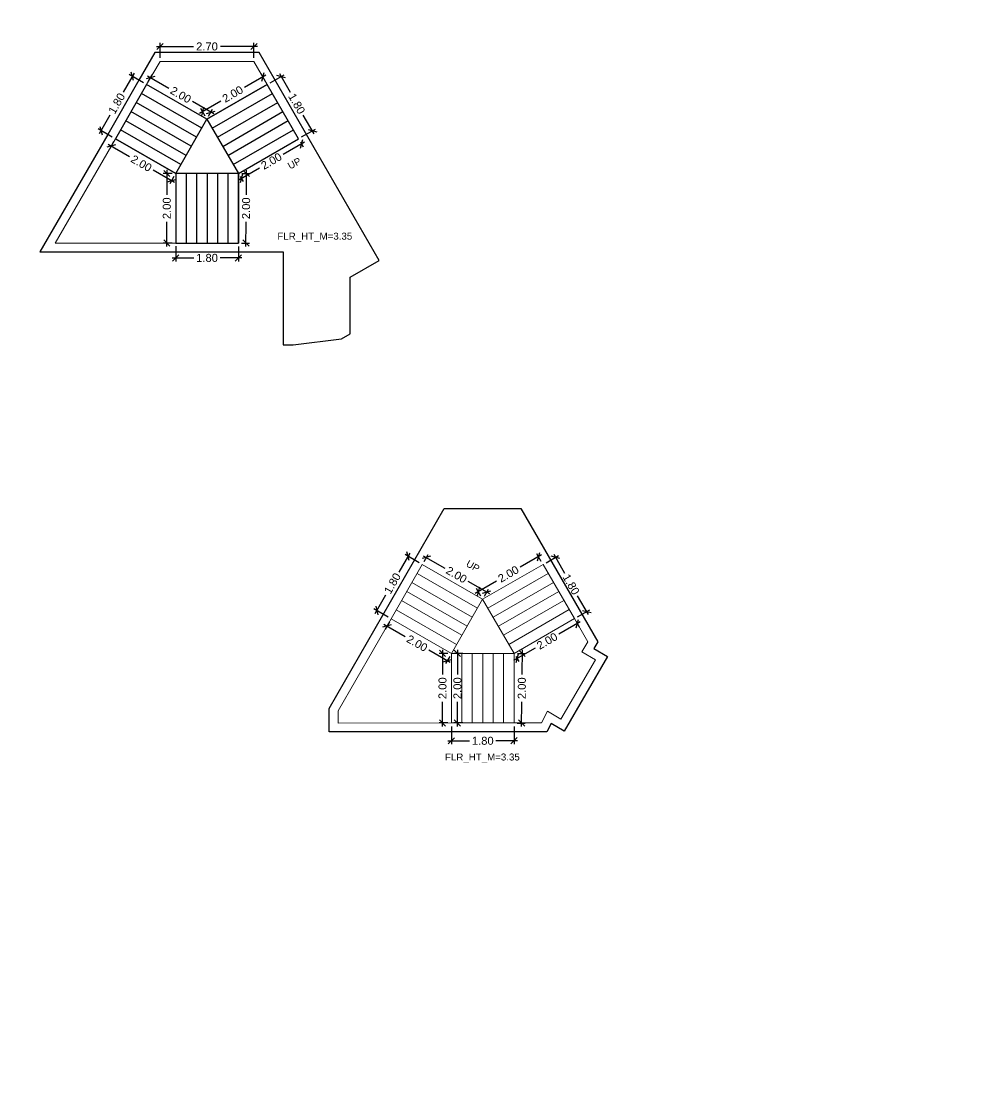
# Model space of a CAD drawing. Header units: metres. Extents: x 256329 to 886268, y -249371 to 355.
# Drawn here: x 287207.68 to 287235.38, y -936.44 to -905.62 of the extents above; entities that cross this region are included whole.
import ezdxf

# ---------------------------------------------------------------- set-up
doc = ezdxf.new("R2010")
doc.units = ezdxf.units.M
doc.header["$MEASUREMENT"] = 0
doc.header["$PDMODE"] = 35
doc.linetypes.add('CONTINOUS', pattern=[0])
doc.layers.get('0').update_dxf_attribs({"lineweight": 18})
doc.layers.get('Defpoints').update_dxf_attribs({"lineweight": 20})
doc.layers.add('A_TEXT', color=4, linetype='Continuous', lineweight=0, transparency=0.3)
for name, color, linetype, plot in [('BLK_2_FLR_19_STAIR_1', 7, 'Continuous', False), ('BLK_2_FLR_19_STAIR_2', 7, 'Continuous', False), ('BLK_2_FLR_19_STAIR_2_FLIGHT_1', 7, 'Continuous', False), ('BLK_2_FLR_19_STAIR_2_FLIGHT_2', 7, 'Continuous', False)]:
    doc.layers.add(name, color=color, linetype=linetype, plot=plot)
for name, color, linetype, lineweight in [('BLK_2_FLR_19_STAIR_1_FLIGHT_1', 7, 'Continuous', 0), ('BLK_2_FLR_19_STAIR_1_FLIGHT_2', 7, 'Continuous', 0), ('BLK_2_FLR_19_STAIR_1_FLIGHT_3', 7, 'Continuous', 0), ('BLK_2_FLR_19_STAIR_1_LANDING_1', 7, 'Continuous', 0), ('BLK_2_FLR_19_STAIR_1_LANDING_2', 7, 'Continuous', 0), ('BLK_2_FLR_19_STAIR_2_LANDING_1', 7, 'Continuous', 0), ('BLK_2_FLR_19_STAIR_2_LANDING_2', 7, 'Continuous', 0)]:
    doc.layers.add(name, color=color, linetype=linetype, lineweight=lineweight)
doc.layers.add('BLK_2_FLR_19_STAIR_2_FLIGHT_3', color=7, linetype='Continuous')
doc.styles.add('Arial', font='arial.ttf')
doc.styles.get("Standard").update_dxf_attribs({"font": 'arial.ttf'})
doc.dimstyles.new('METRIC DIM', dxfattribs={"dimtxt": 0.23, "dimasz": 0.18, "dimexe": 0.1, "dimexo": 0.1, "dimgap": 0.09, "dimtad": 0, "dimzin": 0, "dimdsep": 46, "dimtxsty": 'Standard', "dimblk": 'OBLIQUE', "dimcen": 0, "dimdle": 0.1, "dimclrd": 147, "dimclre": 147, "dimclrt": 7, "dimadec": 0, "dimazin": 0, "dimtfac": 1, "dimtofl": 0, "dimtmove": 0, "dimatfit": 2, "dimfxl": 0.125, "dimtolj": 1, "dimtzin": 0, "dimarcsym": 0})

# ---------------------------------------------------------------- blocks, each defined once
blk = doc.blocks.new('_Oblique')
at = {"color": 0, "linetype": 'ByBlock', "lineweight": -2}
blk.add_line((-0.5, -0.5), (0.5, 0.5), dxfattribs=at)
blk = doc.blocks.new('*D2048')
at = {"layer": 'BLK_2_FLR_19_STAIR_1_FLIGHT_2', "color": 147, "lineweight": -2, "transparency": 16777216}
for p, q in [((287220.031712, -925.884444), (287220.031897, -926.396415)), ((287221.831712, -925.883797), (287221.831897, -926.395768)), ((287219.931861, -926.296451), (287220.554361, -926.296227)), ((287221.931861, -926.295732), (287221.309361, -926.295956))]:
    blk.add_line(p, q, dxfattribs=at)
at = {"layer": 'Defpoints', "color": 0, "linetype": 'CONTINOUS', "transparency": 16777216}
for p in [(287220.031677, -925.784444, 0.042641), (287221.831677, -925.783797, 0.042641), (287220.031861, -926.296415)]:
    blk.add_point(p, dxfattribs=at)
at = {"layer": 'BLK_2_FLR_19_STAIR_1_FLIGHT_2', "color": 147, "linetype": 'CONTINOUS', "lineweight": -2, "transparency": 16777216, "xscale": 0.18, "yscale": 0.18, "zscale": 0.18}
for p, rotation in [((287220.031861, -926.296415), 180.020597), ((287221.831861, -926.295768), 0.020597)]:
    blk.add_blockref('_Oblique', p, dxfattribs=dict(at, rotation=rotation))
at = {"layer": 'BLK_2_FLR_19_STAIR_1_FLIGHT_2', "color": 7, "linetype": 'CONTINOUS', "transparency": 16777216, "insert": (287220.931861, -926.296091), "char_height": 0.23, "attachment_point": 5, "rotation": 0.0205967}
blk.add_mtext('\\A1;1.80', dxfattribs=at)
blk = doc.blocks.new('*D2049')
at = {"layer": 'BLK_2_FLR_19_STAIR_1_FLIGHT_3', "color": 147, "lineweight": -2, "transparency": 16777216}
for p, q in [((287222.623199, -920.954472), (287222.007273, -921.308615)), ((287222.6138, -921.138744), (287222.486662, -920.917626)), ((287220.714657, -922.051841), (287221.330583, -921.697697)), ((287220.878641, -922.136422), (287220.751503, -921.915304))]:
    blk.add_line(p, q, dxfattribs=at)
at = {"layer": 'Defpoints', "color": 0, "linetype": 'CONTINOUS', "transparency": 16777216}
for p in [(287222.663645, -921.225435, 0.042641), (287220.801349, -922.001996), (287220.928486, -922.223113, 0.042641)]:
    blk.add_point(p, dxfattribs=at)
at = {"layer": 'BLK_2_FLR_19_STAIR_1_FLIGHT_3', "color": 147, "linetype": 'CONTINOUS', "lineweight": -2, "transparency": 16777216, "xscale": 0.18, "yscale": 0.18, "zscale": 0.18}
for p, rotation in [((287222.536507, -921.004317), 29.897956), ((287220.801349, -922.001996), 209.897956)]:
    blk.add_blockref('_Oblique', p, dxfattribs=dict(at, rotation=rotation))
at = {"layer": 'BLK_2_FLR_19_STAIR_1_FLIGHT_3', "color": 7, "linetype": 'CONTINOUS', "transparency": 16777216, "insert": (287221.668928, -921.503156), "char_height": 0.23, "attachment_point": 5, "rotation": 29.8979558}
blk.add_mtext('\\A1;2.00', dxfattribs=at)
blk = doc.blocks.new('*D2050')
at = {"layer": 'BLK_2_FLR_19_STAIR_1_FLIGHT_1', "color": 147, "lineweight": -2, "transparency": 16777216}
for p, q in [((287219.223028, -920.976116), (287219.838382, -921.329715)), ((287219.244217, -921.139953), (287219.359555, -920.939234)), ((287221.130529, -922.072217), (287220.515175, -921.718618)), ((287220.978309, -922.136409), (287221.093647, -921.93569))]:
    blk.add_line(p, q, dxfattribs=at)
at = {"layer": 'Defpoints', "color": 0, "linetype": 'CONTINOUS', "transparency": 16777216}
for p in [(287219.309732, -921.025939), (287219.194394, -921.226658, 0.042641), (287220.928486, -922.223113, 0.042641)]:
    blk.add_point(p, dxfattribs=at)
at = {"layer": 'BLK_2_FLR_19_STAIR_1_FLIGHT_1', "color": 147, "linetype": 'CONTINOUS', "lineweight": -2, "transparency": 16777216, "xscale": 0.18, "yscale": 0.18, "zscale": 0.18}
for p, rotation in [((287219.309732, -921.025939), 150.117187), ((287221.043825, -922.022394), 330.117187)]:
    blk.add_blockref('_Oblique', p, dxfattribs=dict(at, rotation=rotation))
at = {"layer": 'BLK_2_FLR_19_STAIR_1_FLIGHT_1', "color": 7, "linetype": 'CONTINOUS', "transparency": 16777216, "insert": (287220.176778, -921.524167), "char_height": 0.23, "attachment_point": 5, "rotation": 330.1171874}
blk.add_mtext('\\A1;2.00', dxfattribs=at)
blk = doc.blocks.new('*D2051')
at = {"layer": 'BLK_2_FLR_19_STAIR_1_LANDING_2', "color": 147, "lineweight": -2, "transparency": 16777216}
for p, q in [((287221.931676, -923.784244), (287222.158955, -923.785262)), ((287222.059404, -923.684815), (287222.056226, -924.394631)), ((287222.049555, -925.885012), (287222.052732, -925.175196)), ((287221.922722, -925.784443), (287222.150001, -925.785461))]:
    blk.add_line(p, q, dxfattribs=at)
at = {"layer": 'Defpoints', "color": 0, "linetype": 'CONTINOUS', "transparency": 16777216}
for p in [(287221.831677, -923.783797, 0.042641), (287221.822723, -925.783996, 0.042641), (287222.050002, -925.785013)]:
    blk.add_point(p, dxfattribs=at)
at = {"layer": 'BLK_2_FLR_19_STAIR_1_LANDING_2', "color": 147, "linetype": 'CONTINOUS', "lineweight": -2, "transparency": 16777216, "xscale": 0.18, "yscale": 0.18, "zscale": 0.18}
for p, rotation in [((287222.058956, -923.784814), 89.743523), ((287222.050002, -925.785013), 269.743523)]:
    blk.add_blockref('_Oblique', p, dxfattribs=dict(at, rotation=rotation))
at = {"layer": 'BLK_2_FLR_19_STAIR_1_LANDING_2', "color": 7, "linetype": 'CONTINOUS', "transparency": 16777216, "insert": (287222.054479, -924.784913), "char_height": 0.23, "attachment_point": 5, "rotation": 89.7435229}
blk.add_mtext('\\A1;2.00', dxfattribs=at)
blk = doc.blocks.new('*D2052')
at = {"layer": 'BLK_2_FLR_19_STAIR_1_LANDING_2', "color": 147, "lineweight": -2, "transparency": 16777216}
for p, q in [((287223.733608, -922.879409), (287223.119194, -923.233986)), ((287223.613334, -922.871063), (287223.696979, -923.016005)), ((287221.82871, -923.978722), (287222.443124, -923.624145)), ((287221.88166, -923.870409), (287221.965306, -924.01535))]:
    blk.add_line(p, q, dxfattribs=at)
at = {"layer": 'Defpoints', "color": 0, "linetype": 'CONTINOUS', "transparency": 16777216}
for p in [(287223.56335, -922.784451, 0.042641), (287223.646996, -922.929393), (287221.831677, -923.783797, 0.042641)]:
    blk.add_point(p, dxfattribs=at)
at = {"layer": 'BLK_2_FLR_19_STAIR_1_LANDING_2', "color": 147, "linetype": 'CONTINOUS', "lineweight": -2, "transparency": 16777216, "xscale": 0.18, "yscale": 0.18, "zscale": 0.18}
for p, rotation in [((287223.646996, -922.929393), 29.98915999999999), ((287221.915322, -923.928738), 209.98916)]:
    blk.add_blockref('_Oblique', p, dxfattribs=dict(at, rotation=rotation))
at = {"layer": 'BLK_2_FLR_19_STAIR_1_LANDING_2', "color": 7, "linetype": 'CONTINOUS', "transparency": 16777216, "insert": (287222.781159, -923.429066), "char_height": 0.23, "attachment_point": 5, "rotation": 29.9891596}
blk.add_mtext('\\A1;2.00', dxfattribs=at)
blk = doc.blocks.new('*D2053')
at = {"layer": 'BLK_2_FLR_19_STAIR_1_LANDING_1', "color": 147, "lineweight": -2, "transparency": 16777216}
for p, q in [((287218.091285, -922.945644), (287218.706639, -923.299243)), ((287218.247761, -922.874046), (287218.128167, -923.082172)), ((287219.998787, -924.041745), (287219.383432, -923.688146)), ((287219.981854, -923.870501), (287219.862259, -924.078627))]:
    blk.add_line(p, q, dxfattribs=at)
at = {"layer": 'Defpoints', "color": 0, "linetype": 'CONTINOUS', "transparency": 16777216}
for p in [(287218.177989, -922.995467), (287218.297584, -922.787341, 0.042641), (287220.031677, -923.783797, 0.042641)]:
    blk.add_point(p, dxfattribs=at)
at = {"layer": 'BLK_2_FLR_19_STAIR_1_LANDING_1', "color": 147, "linetype": 'CONTINOUS', "lineweight": -2, "transparency": 16777216, "xscale": 0.18, "yscale": 0.18, "zscale": 0.18}
for p, rotation in [((287218.177989, -922.995467), 150.117187), ((287219.912082, -923.991922), 330.117187)]:
    blk.add_blockref('_Oblique', p, dxfattribs=dict(at, rotation=rotation))
at = {"layer": 'BLK_2_FLR_19_STAIR_1_LANDING_1', "color": 7, "linetype": 'CONTINOUS', "transparency": 16777216, "insert": (287219.045036, -923.493695), "char_height": 0.23, "attachment_point": 5, "rotation": 330.1171874}
blk.add_mtext('\\A1;2.00', dxfattribs=at)
blk = doc.blocks.new('*D2054')
at = {"layer": 'BLK_2_FLR_19_STAIR_1_LANDING_1', "color": 147, "lineweight": -2, "transparency": 16777216}
for p, q in [((287219.931677, -923.783797), (287219.676026, -923.783797)), ((287219.776026, -923.683797), (287219.776026, -924.39351)), ((287219.776026, -925.883797), (287219.776026, -925.174083)), ((287219.931677, -925.783797), (287219.676026, -925.783797))]:
    blk.add_line(p, q, dxfattribs=at)
at = {"layer": 'Defpoints', "color": 0, "linetype": 'CONTINOUS', "transparency": 16777216}
for p in [(287220.031677, -923.783797, 0.042641), (287219.776026, -925.783797), (287220.031677, -925.783797, 0.042641)]:
    blk.add_point(p, dxfattribs=at)
at = {"layer": 'BLK_2_FLR_19_STAIR_1_LANDING_1', "color": 147, "linetype": 'CONTINOUS', "lineweight": -2, "transparency": 16777216, "xscale": 0.18, "yscale": 0.18, "zscale": 0.18}
for p, rotation in [((287219.776026, -923.783797), 90), ((287219.776026, -925.783797), 270)]:
    blk.add_blockref('_Oblique', p, dxfattribs=dict(at, rotation=rotation))
at = {"layer": 'BLK_2_FLR_19_STAIR_1_LANDING_1', "color": 7, "linetype": 'CONTINOUS', "transparency": 16777216, "insert": (287219.776026, -924.783797), "char_height": 0.23, "attachment_point": 5, "rotation": 90}
blk.add_mtext('\\A1;2.00', dxfattribs=at)
blk = doc.blocks.new('*D2055')
at = {"layer": 'BLK_2_FLR_19_STAIR_1_FLIGHT_3', "color": 147, "lineweight": -2, "transparency": 16777216}
for p, q in [((287222.750257, -921.175451), (287223.106186, -920.970045)), ((287222.969591, -920.933417), (287223.280739, -921.472577)), ((287223.969263, -922.665657), (287223.658115, -922.126497)), ((287223.649962, -922.734467), (287224.005892, -922.529061))]:
    blk.add_line(p, q, dxfattribs=at)
at = {"layer": 'Defpoints', "color": 0, "linetype": 'CONTINOUS', "transparency": 16777216}
for p in [(287222.663645, -921.225435, 0.042641), (287223.91928, -922.579045), (287223.56335, -922.784451, 0.042641)]:
    blk.add_point(p, dxfattribs=at)
at = {"layer": 'BLK_2_FLR_19_STAIR_1_FLIGHT_3', "color": 147, "linetype": 'CONTINOUS', "lineweight": -2, "transparency": 16777216, "xscale": 0.18, "yscale": 0.18, "zscale": 0.18}
for p, rotation in [((287223.019574, -921.020029), 119.98916), ((287223.91928, -922.579045), 299.98916)]:
    blk.add_blockref('_Oblique', p, dxfattribs=dict(at, rotation=rotation))
at = {"layer": 'BLK_2_FLR_19_STAIR_1_FLIGHT_3', "color": 7, "linetype": 'CONTINOUS', "transparency": 16777216, "insert": (287223.469427, -921.799537), "char_height": 0.23, "attachment_point": 5, "rotation": 299.9891596}
blk.add_mtext('\\A1;1.80', dxfattribs=at)
blk = doc.blocks.new('*D2056')
at = {"layer": 'BLK_2_FLR_19_STAIR_1_FLIGHT_1', "color": 147, "lineweight": -2, "transparency": 16777216}
for p, q in [((287218.835093, -920.90486), (287218.524947, -921.444597)), ((287219.107689, -921.176835), (287218.698566, -920.941742)), ((287217.838638, -922.638953), (287218.148785, -922.099216)), ((287218.210879, -922.737518), (287217.801756, -922.502425))]:
    blk.add_line(p, q, dxfattribs=at)
at = {"layer": 'Defpoints', "color": 0, "linetype": 'CONTINOUS', "transparency": 16777216}
for p in [(287219.194394, -921.226658, 0.042641), (287217.888461, -922.552248), (287218.297584, -922.787341, 0.042641)]:
    blk.add_point(p, dxfattribs=at)
at = {"layer": 'BLK_2_FLR_19_STAIR_1_FLIGHT_1', "color": 147, "linetype": 'CONTINOUS', "lineweight": -2, "transparency": 16777216, "xscale": 0.18, "yscale": 0.18, "zscale": 0.18}
for p, rotation in [((287218.78527, -920.991565), 60.117187), ((287217.888461, -922.552248), 240.1171869999999)]:
    blk.add_blockref('_Oblique', p, dxfattribs=dict(at, rotation=rotation))
at = {"layer": 'BLK_2_FLR_19_STAIR_1_FLIGHT_1', "color": 7, "linetype": 'CONTINOUS', "transparency": 16777216, "insert": (287218.336866, -921.771906), "char_height": 0.23, "attachment_point": 5, "rotation": 60.1171874}
blk.add_mtext('\\A1;1.80', dxfattribs=at)
blk = doc.blocks.new('*D1888')
at = {"layer": 'BLK_2_FLR_19_STAIR_2_FLIGHT_2', "color": 147, "lineweight": -2, "transparency": 16777216}
for p, q in [((287210.913396, -907.109142), (287210.603249, -907.648879)), ((287211.185992, -907.381117), (287210.776869, -907.146024)), ((287209.916941, -908.843235), (287210.227087, -908.303498)), ((287210.289182, -908.9418), (287209.880059, -908.706707))]:
    blk.add_line(p, q, dxfattribs=at)
at = {"layer": 'Defpoints', "color": 0, "linetype": 'CONTINOUS', "transparency": 16777216}
for p in [(287211.272697, -907.43094, 0.042641), (287209.966763, -908.75653), (287210.375887, -908.991623, 0.042641)]:
    blk.add_point(p, dxfattribs=at)
at = {"layer": 'BLK_2_FLR_19_STAIR_2_FLIGHT_2', "color": 147, "linetype": 'CONTINOUS', "lineweight": -2, "transparency": 16777216, "xscale": 0.18, "yscale": 0.18, "zscale": 0.18}
for p, rotation in [((287210.863573, -907.195847), 60.117187), ((287209.966763, -908.75653), 240.1171869999999)]:
    blk.add_blockref('_Oblique', p, dxfattribs=dict(at, rotation=rotation))
at = {"layer": 'BLK_2_FLR_19_STAIR_2_FLIGHT_2', "color": 7, "linetype": 'CONTINOUS', "transparency": 16777216, "insert": (287210.415168, -907.976188), "char_height": 0.23, "attachment_point": 5, "rotation": 60.1171874}
blk.add_mtext('\\A1;1.80', dxfattribs=at)
blk = doc.blocks.new('*D1889')
at = {"layer": 'BLK_2_FLR_19_STAIR_2_LANDING_1', "color": 147, "lineweight": -2, "transparency": 16777216}
for p, q in [((287214.701502, -907.158754), (287214.085576, -907.512897)), ((287214.692102, -907.343026), (287214.564964, -907.121908)), ((287212.79296, -908.256123), (287213.408886, -907.901979)), ((287212.956943, -908.340704), (287212.829806, -908.119586))]:
    blk.add_line(p, q, dxfattribs=at)
at = {"layer": 'Defpoints', "color": 0, "linetype": 'CONTINOUS', "transparency": 16777216}
for p in [(287214.741948, -907.429717, 0.042641), (287212.879651, -908.206278), (287213.006789, -908.427395, 0.042641)]:
    blk.add_point(p, dxfattribs=at)
at = {"layer": 'BLK_2_FLR_19_STAIR_2_LANDING_1', "color": 147, "linetype": 'CONTINOUS', "lineweight": -2, "transparency": 16777216, "xscale": 0.18, "yscale": 0.18, "zscale": 0.18}
for p, rotation in [((287214.61481, -907.208599), 29.897956), ((287212.879651, -908.206278), 209.897956)]:
    blk.add_blockref('_Oblique', p, dxfattribs=dict(at, rotation=rotation))
at = {"layer": 'BLK_2_FLR_19_STAIR_2_LANDING_1', "color": 7, "linetype": 'CONTINOUS', "transparency": 16777216, "insert": (287213.747231, -907.707438), "char_height": 0.23, "attachment_point": 5, "rotation": 29.8979558}
blk.add_mtext('\\A1;2.00', dxfattribs=at)
blk = doc.blocks.new('*D1890')
at = {"layer": 'BLK_2_FLR_19_STAIR_2_FLIGHT_2', "color": 147, "lineweight": -2, "transparency": 16777216}
for p, q in [((287211.30133, -907.180398), (287211.916685, -907.533997)), ((287211.322519, -907.344235), (287211.437858, -907.143516)), ((287213.208832, -908.276499), (287212.593478, -907.9229)), ((287213.056612, -908.340691), (287213.17195, -908.139972))]:
    blk.add_line(p, q, dxfattribs=at)
at = {"layer": 'Defpoints', "color": 0, "linetype": 'CONTINOUS', "transparency": 16777216}
for p in [(287211.388035, -907.230221), (287211.272697, -907.43094, 0.042641), (287213.006789, -908.427395, 0.042641)]:
    blk.add_point(p, dxfattribs=at)
at = {"layer": 'BLK_2_FLR_19_STAIR_2_FLIGHT_2', "color": 147, "linetype": 'CONTINOUS', "lineweight": -2, "transparency": 16777216, "xscale": 0.18, "yscale": 0.18, "zscale": 0.18}
for p, rotation in [((287211.388035, -907.230221), 150.117187), ((287213.122127, -908.226676), 330.117187)]:
    blk.add_blockref('_Oblique', p, dxfattribs=dict(at, rotation=rotation))
at = {"layer": 'BLK_2_FLR_19_STAIR_2_FLIGHT_2', "color": 7, "linetype": 'CONTINOUS', "transparency": 16777216, "insert": (287212.255081, -907.728449), "char_height": 0.23, "attachment_point": 5, "rotation": 330.1171874}
blk.add_mtext('\\A1;2.00', dxfattribs=at)
blk = doc.blocks.new('*D1891')
at = {"layer": 'BLK_2_FLR_19_STAIR_2_FLIGHT_3', "color": 147, "lineweight": -2, "transparency": 16777216}
for p, q in [((287214.009978, -909.988526), (287214.237258, -909.989544)), ((287214.137706, -909.889097), (287214.134529, -910.598913)), ((287214.127857, -912.089294), (287214.131035, -911.379478)), ((287214.001025, -911.988725), (287214.228304, -911.989743))]:
    blk.add_line(p, q, dxfattribs=at)
at = {"layer": 'Defpoints', "color": 0, "linetype": 'CONTINOUS', "transparency": 16777216}
for p in [(287213.909979, -909.988079, 0.042641), (287213.901026, -911.988278, 0.042641), (287214.128305, -911.989295)]:
    blk.add_point(p, dxfattribs=at)
at = {"layer": 'BLK_2_FLR_19_STAIR_2_FLIGHT_3', "color": 147, "linetype": 'CONTINOUS', "lineweight": -2, "transparency": 16777216, "xscale": 0.18, "yscale": 0.18, "zscale": 0.18}
for p, rotation in [((287214.137259, -909.989096), 89.743523), ((287214.128305, -911.989295), 269.743523)]:
    blk.add_blockref('_Oblique', p, dxfattribs=dict(at, rotation=rotation))
at = {"layer": 'BLK_2_FLR_19_STAIR_2_FLIGHT_3', "color": 7, "linetype": 'CONTINOUS', "transparency": 16777216, "insert": (287214.132782, -910.989195), "char_height": 0.23, "attachment_point": 5, "rotation": 89.7435229}
blk.add_mtext('\\A1;2.00', dxfattribs=at)
blk = doc.blocks.new('*D1892')
at = {"layer": 'BLK_2_FLR_19_STAIR_2_FLIGHT_1', "color": 147, "lineweight": -2, "transparency": 16777216}
for p, q in [((287215.811911, -909.083691), (287215.197497, -909.438268)), ((287215.691637, -909.075345), (287215.775282, -909.220287)), ((287213.907013, -910.183004), (287214.521427, -909.828427)), ((287213.959963, -910.074691), (287214.043608, -910.219632))]:
    blk.add_line(p, q, dxfattribs=at)
at = {"layer": 'Defpoints', "color": 0, "linetype": 'CONTINOUS', "transparency": 16777216}
for p in [(287215.641653, -908.988733, 0.042641), (287215.725299, -909.133675), (287213.909979, -909.988079, 0.042641)]:
    blk.add_point(p, dxfattribs=at)
at = {"layer": 'BLK_2_FLR_19_STAIR_2_FLIGHT_1', "color": 147, "linetype": 'CONTINOUS', "lineweight": -2, "transparency": 16777216, "xscale": 0.18, "yscale": 0.18, "zscale": 0.18}
for p, rotation in [((287215.725299, -909.133675), 29.98915999999999), ((287213.993625, -910.13302), 209.98916)]:
    blk.add_blockref('_Oblique', p, dxfattribs=dict(at, rotation=rotation))
at = {"layer": 'BLK_2_FLR_19_STAIR_2_FLIGHT_1', "color": 7, "linetype": 'CONTINOUS', "transparency": 16777216, "insert": (287214.859462, -909.633347), "char_height": 0.23, "attachment_point": 5, "rotation": 29.9891596}
blk.add_mtext('\\A1;2.00', dxfattribs=at)
blk = doc.blocks.new('*D1893')
at = {"layer": 'BLK_2_FLR_19_STAIR_2_LANDING_2', "color": 147, "lineweight": -2, "transparency": 16777216}
for p, q in [((287210.326064, -909.078328), (287210.206469, -909.286454)), ((287210.169588, -909.149926), (287210.784942, -909.503525)), ((287212.077089, -910.246027), (287211.461735, -909.892428)), ((287212.060157, -910.074783), (287211.940562, -910.282909))]:
    blk.add_line(p, q, dxfattribs=at)
at = {"layer": 'Defpoints', "color": 0, "linetype": 'CONTINOUS', "transparency": 16777216}
for p in [(287210.375887, -908.991623, 0.042641), (287210.256292, -909.199749), (287212.109979, -909.988079, 0.042641)]:
    blk.add_point(p, dxfattribs=at)
at = {"layer": 'BLK_2_FLR_19_STAIR_2_LANDING_2', "color": 147, "linetype": 'CONTINOUS', "lineweight": -2, "transparency": 16777216, "xscale": 0.18, "yscale": 0.18, "zscale": 0.18}
for p, rotation in [((287210.256292, -909.199749), 150.117187), ((287211.990385, -910.196204), 330.117187)]:
    blk.add_blockref('_Oblique', p, dxfattribs=dict(at, rotation=rotation))
at = {"layer": 'BLK_2_FLR_19_STAIR_2_LANDING_2', "color": 7, "linetype": 'CONTINOUS', "transparency": 16777216, "insert": (287211.123338, -909.697977), "char_height": 0.23, "attachment_point": 5, "rotation": 330.1171874}
blk.add_mtext('\\A1;2.00', dxfattribs=at)
blk = doc.blocks.new('*D1894')
at = {"layer": 'BLK_2_FLR_19_STAIR_2_LANDING_2', "color": 147, "lineweight": -2, "transparency": 16777216}
for p, q in [((287212.009979, -909.988079), (287211.754329, -909.988079)), ((287211.854329, -909.888079), (287211.854329, -910.597792)), ((287211.854329, -912.088079), (287211.854329, -911.378365)), ((287212.009979, -911.988079), (287211.754329, -911.988079))]:
    blk.add_line(p, q, dxfattribs=at)
at = {"layer": 'Defpoints', "color": 0, "linetype": 'CONTINOUS', "transparency": 16777216}
for p in [(287212.109979, -909.988079, 0.042641), (287211.854329, -911.988079), (287212.109979, -911.988079, 0.042641)]:
    blk.add_point(p, dxfattribs=at)
at = {"layer": 'BLK_2_FLR_19_STAIR_2_LANDING_2', "color": 147, "linetype": 'CONTINOUS', "lineweight": -2, "transparency": 16777216, "xscale": 0.18, "yscale": 0.18, "zscale": 0.18}
for p, rotation in [((287211.854329, -909.988079), 90), ((287211.854329, -911.988079), 270)]:
    blk.add_blockref('_Oblique', p, dxfattribs=dict(at, rotation=rotation))
at = {"layer": 'BLK_2_FLR_19_STAIR_2_LANDING_2', "color": 7, "linetype": 'CONTINOUS', "transparency": 16777216, "insert": (287211.854329, -910.988079), "char_height": 0.23, "attachment_point": 5, "rotation": 90}
blk.add_mtext('\\A1;2.00', dxfattribs=at)
blk = doc.blocks.new('*D1895')
at = {"layer": 'BLK_2_FLR_19_STAIR_2_FLIGHT_1', "color": 147, "lineweight": -2, "transparency": 16777216}
for p, q in [((287214.82856, -907.379733), (287215.224067, -907.151487)), ((287215.087471, -907.114859), (287215.398619, -907.654019)), ((287216.087143, -908.847099), (287215.775995, -908.307939)), ((287215.728265, -908.938749), (287216.123772, -908.710503))]:
    blk.add_line(p, q, dxfattribs=at)
at = {"layer": 'Defpoints', "color": 0, "linetype": 'CONTINOUS', "transparency": 16777216}
for p in [(287214.741948, -907.429717, 0.042641), (287216.03716, -908.760487), (287215.641653, -908.988733, 0.042641)]:
    blk.add_point(p, dxfattribs=at)
at = {"layer": 'BLK_2_FLR_19_STAIR_2_FLIGHT_1', "color": 147, "linetype": 'CONTINOUS', "lineweight": -2, "transparency": 16777216, "xscale": 0.18, "yscale": 0.18, "zscale": 0.18}
for p, rotation in [((287215.137455, -907.201471), 119.98916), ((287216.03716, -908.760487), 299.98916)]:
    blk.add_blockref('_Oblique', p, dxfattribs=dict(at, rotation=rotation))
at = {"layer": 'BLK_2_FLR_19_STAIR_2_FLIGHT_1', "color": 7, "linetype": 'CONTINOUS', "transparency": 16777216, "insert": (287215.587307, -907.980979), "char_height": 0.23, "attachment_point": 5, "rotation": 299.9891596}
blk.add_mtext('\\A1;1.80', dxfattribs=at)
blk = doc.blocks.new('*D1896')
at = {"layer": 'BLK_2_FLR_19_STAIR_2_FLIGHT_3', "color": 147, "lineweight": -2, "transparency": 16777216}
for p, q in [((287212.109979, -912.07428), (287212.109979, -912.515257)), ((287213.909979, -912.088079), (287213.909979, -912.515257)), ((287212.009979, -912.415257), (287212.632479, -912.415257)), ((287214.009979, -912.415257), (287213.387479, -912.415257))]:
    blk.add_line(p, q, dxfattribs=at)
at = {"layer": 'Defpoints', "color": 0, "linetype": 'CONTINOUS', "transparency": 16777216}
for p in [(287212.109979, -911.97428, 0.042641), (287213.909979, -911.988079, 0.042641), (287212.109979, -912.415257)]:
    blk.add_point(p, dxfattribs=at)
at = {"layer": 'BLK_2_FLR_19_STAIR_2_FLIGHT_3', "color": 147, "linetype": 'CONTINOUS', "lineweight": -2, "transparency": 16777216, "xscale": 0.18, "yscale": 0.18, "zscale": 0.18, "rotation": 180}
blk.add_blockref('_Oblique', (287212.109979, -912.415257), dxfattribs=at)
at = {"layer": 'BLK_2_FLR_19_STAIR_2_FLIGHT_3', "color": 147, "linetype": 'CONTINOUS', "lineweight": -2, "transparency": 16777216, "xscale": 0.18, "yscale": 0.18, "zscale": 0.18}
blk.add_blockref('_Oblique', (287213.909979, -912.415257), dxfattribs=at)
at = {"layer": 'BLK_2_FLR_19_STAIR_2_FLIGHT_3', "color": 7, "linetype": 'CONTINOUS', "transparency": 16777216, "insert": (287213.009979, -912.415257), "char_height": 0.23, "attachment_point": 5}
blk.add_mtext('\\A1;1.80', dxfattribs=at)
blk = doc.blocks.new('*D1897')
at = {"layer": 'BLK_2_FLR_19_STAIR_2_LANDING_1', "color": 147, "lineweight": -2, "transparency": 16777216}
for p, q in [((287211.55969, -906.337287), (287212.618873, -906.337287)), ((287211.65969, -906.667166), (287211.65969, -906.237287)), ((287214.45863, -906.337287), (287213.399446, -906.337287)), ((287214.35863, -906.666502), (287214.35863, -906.237287))]:
    blk.add_line(p, q, dxfattribs=at)
at = {"layer": 'Defpoints', "color": 0, "linetype": 'CONTINOUS', "transparency": 16777216}
for p in [(287211.65969, -906.337287), (287211.65969, -906.767166, 0.042641), (287214.35863, -906.766502, 0.042641)]:
    blk.add_point(p, dxfattribs=at)
at = {"layer": 'BLK_2_FLR_19_STAIR_2_LANDING_1', "color": 147, "linetype": 'CONTINOUS', "lineweight": -2, "transparency": 16777216, "xscale": 0.18, "yscale": 0.18, "zscale": 0.18, "rotation": 180}
blk.add_blockref('_Oblique', (287211.65969, -906.337287), dxfattribs=at)
at = {"layer": 'BLK_2_FLR_19_STAIR_2_LANDING_1', "color": 147, "linetype": 'CONTINOUS', "lineweight": -2, "transparency": 16777216, "xscale": 0.18, "yscale": 0.18, "zscale": 0.18}
blk.add_blockref('_Oblique', (287214.35863, -906.337287), dxfattribs=at)
at = {"layer": 'BLK_2_FLR_19_STAIR_2_LANDING_1', "color": 7, "linetype": 'CONTINOUS', "transparency": 16777216, "insert": (287213.00916, -906.337287), "char_height": 0.23, "attachment_point": 5}
blk.add_mtext('\\A1;2.70', dxfattribs=at)
blk = doc.blocks.new('*D1898')
at = {"layer": 'BLK_2_FLR_19_STAIR_1_FLIGHT_2', "color": 147, "lineweight": -2, "transparency": 16777216}
for p, q in [((287220.360768, -923.783797), (287220.105117, -923.783797)), ((287220.205117, -923.683797), (287220.205117, -924.39351)), ((287220.205117, -925.883797), (287220.205117, -925.174083)), ((287220.360768, -925.783797), (287220.105117, -925.783797))]:
    blk.add_line(p, q, dxfattribs=at)
at = {"layer": 'Defpoints', "color": 0, "linetype": 'CONTINOUS', "transparency": 16777216}
for p in [(287220.460768, -923.783797, 0.042641), (287220.205117, -925.783797), (287220.460768, -925.783797, 0.042641)]:
    blk.add_point(p, dxfattribs=at)
at = {"layer": 'BLK_2_FLR_19_STAIR_1_FLIGHT_2', "color": 147, "linetype": 'CONTINOUS', "lineweight": -2, "transparency": 16777216, "xscale": 0.18, "yscale": 0.18, "zscale": 0.18}
for p, rotation in [((287220.205117, -923.783797), 90), ((287220.205117, -925.783797), 270)]:
    blk.add_blockref('_Oblique', p, dxfattribs=dict(at, rotation=rotation))
at = {"layer": 'BLK_2_FLR_19_STAIR_1_FLIGHT_2', "color": 7, "linetype": 'CONTINOUS', "transparency": 16777216, "insert": (287220.205117, -924.783797), "char_height": 0.23, "attachment_point": 5, "rotation": 90}
blk.add_mtext('\\A1;2.00', dxfattribs=at)

msp = doc.modelspace()

# ---------------------------------------------------------------- linework, layer by layer
at = {"color": 5, "linetype": 'CONTINOUS'}
for p, q in [((287212.109979, -909.988079, 0.042641), (287213.006789, -908.427395, 0.042641)), ((287213.909979, -909.988079, 0.042641), (287212.109979, -909.988079, 0.042641)), ((287220.031677, -923.783797, 0.042641), (287220.928486, -922.223113, 0.042641)), ((287221.831677, -923.783797, 0.042641), (287220.031677, -923.783797, 0.042641))]:
    msp.add_line(p, q, dxfattribs=at)
at = {"color": 5, "linetype": 'CONTINOUS', "elevation": 0.042641}
for points in [[(287213.909979, -909.988079), (287213.006789, -908.427395)], [(287221.831677, -923.783797), (287220.928486, -922.223113)]]:
    msp.add_lwpolyline(points, dxfattribs=at)
at = {"layer": 'BLK_2_FLR_19_STAIR_1', "color": 7, "linetype": 'CONTINOUS', "elevation": 0.042641}
msp.add_lwpolyline([(287219.826145, -919.618805), (287222.028938, -919.618805), (287224.240501, -923.451019), (287224.127369, -923.646818), (287224.515894, -923.876579), (287223.270203, -926.01476), (287222.894329, -925.79837), (287222.774596, -926.037076), (287216.522853, -926.03864), (287216.522685, -925.367688)], close=True, dxfattribs=at)
at = {"layer": 'BLK_2_FLR_19_STAIR_1_FLIGHT_1', "color": 3, "linetype": 'CONTINOUS'}
for p, q in [((287220.928486, -922.223113, 0.042641), (287219.194394, -921.226658, 0.042641)), ((287220.62955, -922.743341, 0.042641), (287218.895457, -921.746886, 0.042641)), ((287220.779018, -922.483227, 0.042641), (287219.044926, -921.486772, 0.042641)), ((287220.480081, -923.003455, 0.042641), (287218.745989, -922.007, 0.042641)), ((287220.330613, -923.263569, 0.042641), (287218.596521, -922.267113, 0.042641)), ((287220.181145, -923.523683, 0.042641), (287218.447052, -922.527227, 0.042641)), ((287220.031677, -923.783797, 0.042641), (287218.297584, -922.787341, 0.042641))]:
    msp.add_line(p, q, dxfattribs=at)
at = {"layer": 'BLK_2_FLR_19_STAIR_1_FLIGHT_1', "color": 7, "linetype": 'CONTINOUS', "elevation": 0.042641}
msp.add_lwpolyline([(287219.194394, -921.226658), (287218.297584, -922.787341), (287220.031677, -923.783797), (287220.928486, -922.223113), (287219.194394, -921.226658)], dxfattribs=at)
at = {"layer": 'BLK_2_FLR_19_STAIR_1_FLIGHT_2', "color": 3, "linetype": 'CONTINOUS'}
for p, q in [((287220.031677, -923.783797, 0.042641), (287220.031677, -925.783797, 0.042641)), ((287220.331677, -923.783797, 0.042641), (287220.331677, -925.783797, 0.042641)), ((287220.631677, -923.783797, 0.042641), (287220.631677, -925.783797, 0.042641)), ((287220.931677, -923.783797, 0.042641), (287220.931677, -925.783797, 0.042641)), ((287221.231677, -923.783797, 0.042641), (287221.231677, -925.783797, 0.042641)), ((287221.531677, -923.783797, 0.042641), (287221.531677, -925.783797, 0.042641)), ((287221.831677, -923.783797, 0.042641), (287221.831677, -925.783797, 0.042641))]:
    msp.add_line(p, q, dxfattribs=at)
at = {"layer": 'BLK_2_FLR_19_STAIR_1_FLIGHT_2', "color": 7, "linetype": 'CONTINOUS', "elevation": 0.042641}
msp.add_lwpolyline([(287221.831677, -923.783797), (287220.031677, -923.783797), (287220.031677, -925.783797), (287221.831677, -925.783797)], close=True, dxfattribs=at)
at = {"layer": 'BLK_2_FLR_19_STAIR_1_FLIGHT_3', "color": 3, "linetype": 'CONTINOUS'}
for p, q in [((287220.928486, -922.223113, 0.042641), (287222.663645, -921.225435, 0.042641)), ((287221.081922, -922.484617, 0.042641), (287222.813596, -921.485271, 0.042641)), ((287221.231873, -922.744453, 0.042641), (287222.963547, -921.745107, 0.042641)), ((287221.381824, -923.004289, 0.042641), (287223.113498, -922.004943, 0.042641)), ((287221.531775, -923.264125, 0.042641), (287223.263449, -922.264779, 0.042641)), ((287221.681726, -923.523961, 0.042641), (287223.413399, -922.524615, 0.042641)), ((287221.831677, -923.783797, 0.042641), (287223.56335, -922.784451, 0.042641))]:
    msp.add_line(p, q, dxfattribs=at)
at = {"layer": 'BLK_2_FLR_19_STAIR_1_FLIGHT_3', "ltscale": 0.05, "elevation": 0.042641}
msp.add_lwpolyline([(287220.928486, -922.223113), (287221.831677, -923.783797), (287223.56335, -922.784451), (287222.663645, -921.225435), (287220.928486, -922.223113)], dxfattribs=at)
at = {"layer": 'BLK_2_FLR_19_STAIR_1_LANDING_1', "color": 7, "linetype": 'CONTINOUS', "elevation": 0.042641}
msp.add_lwpolyline([(287220.031677, -923.783797), (287218.297584, -922.787341), (287216.776021, -925.435258), (287216.776109, -925.785258), (287220.031677, -925.783797), (287220.031677, -923.783797)], dxfattribs=at)
at = {"layer": 'BLK_2_FLR_19_STAIR_1_LANDING_2', "color": 7, "linetype": 'CONTINOUS', "elevation": 0.042641}
msp.add_lwpolyline([(287221.831677, -923.783797), (287221.831677, -925.783797), (287222.618239, -925.783797), (287222.788193, -925.444969), (287223.177014, -925.671494), (287224.170323, -923.966518), (287223.782575, -923.737217), (287223.947981, -923.450943), (287223.56335, -922.784451), (287221.83289, -923.785894)], dxfattribs=at)
at = {"layer": 'BLK_2_FLR_19_STAIR_2', "color": 7, "linetype": 'CONTINOUS', "elevation": 0.042641}
msp.add_lwpolyline([(287214.504825, -906.513148), (287211.514131, -906.513883), (287211.053454, -907.304039), (287210.156385, -908.865174), (287208.205575, -912.24306), (287215.197977, -912.240034), (287215.198646, -914.916626), (287215.487939, -914.916553), (287216.873121, -914.738988), (287217.126454, -914.592777), (287217.126142, -912.969836), (287217.957107, -912.489626)], close=True, dxfattribs=at)
at = {"layer": 'BLK_2_FLR_19_STAIR_2_FLIGHT_1', "color": 3, "linetype": 'CONTINOUS'}
for p, q in [((287213.006789, -908.427395, 0.042641), (287214.741948, -907.429717, 0.042641)), ((287213.160225, -908.688899, 0.042641), (287214.891899, -907.689553, 0.042641)), ((287213.310176, -908.948735, 0.042641), (287215.04185, -907.949389, 0.042641)), ((287213.460127, -909.208571, 0.042641), (287215.1918, -908.209225, 0.042641)), ((287213.610078, -909.468407, 0.042641), (287215.341751, -908.469061, 0.042641)), ((287213.760028, -909.728243, 0.042641), (287215.491702, -908.728897, 0.042641)), ((287213.909979, -909.988079, 0.042641), (287215.641653, -908.988733, 0.042641))]:
    msp.add_line(p, q, dxfattribs=at)
at = {"layer": 'BLK_2_FLR_19_STAIR_2_FLIGHT_1', "ltscale": 0.05, "elevation": 0.042641}
msp.add_lwpolyline([(287213.006789, -908.427395), (287213.909979, -909.988079), (287215.641653, -908.988733), (287214.741948, -907.429717), (287213.006789, -908.427395)], dxfattribs=at)
at = {"layer": 'BLK_2_FLR_19_STAIR_2_FLIGHT_2', "color": 3, "linetype": 'CONTINOUS'}
for p, q in [((287213.006789, -908.427395, 0.042641), (287211.272697, -907.43094, 0.042641)), ((287212.857321, -908.687509, 0.042641), (287211.123228, -907.691054, 0.042641)), ((287212.707852, -908.947623, 0.042641), (287210.97376, -907.951168, 0.042641)), ((287212.408916, -909.467851, 0.042641), (287210.674823, -908.471395, 0.042641)), ((287212.558384, -909.207737, 0.042641), (287210.824292, -908.211282, 0.042641)), ((287212.259448, -909.727965, 0.042641), (287210.525355, -908.731509, 0.042641)), ((287212.109979, -909.988079, 0.042641), (287210.375887, -908.991623, 0.042641))]:
    msp.add_line(p, q, dxfattribs=at)
at = {"layer": 'BLK_2_FLR_19_STAIR_2_FLIGHT_2', "color": 7, "linetype": 'CONTINOUS', "elevation": 0.042641}
msp.add_lwpolyline([(287211.272697, -907.43094), (287210.375887, -908.991623), (287212.109979, -909.988079), (287213.006789, -908.427395), (287211.272697, -907.43094)], dxfattribs=at)
at = {"layer": 'BLK_2_FLR_19_STAIR_2_FLIGHT_3', "color": 3, "linetype": 'CONTINOUS'}
for p, q in [((287212.109979, -909.988079, 0.042641), (287212.109979, -911.988079, 0.042641)), ((287212.409979, -909.988079, 0.042641), (287212.409979, -911.988079, 0.042641)), ((287212.709979, -909.988079, 0.042641), (287212.709979, -911.988079, 0.042641)), ((287213.009979, -909.988079, 0.042641), (287213.009979, -911.988079, 0.042641)), ((287213.309979, -909.988079, 0.042641), (287213.309979, -911.988079, 0.042641)), ((287213.609979, -909.988079, 0.042641), (287213.609979, -911.988079, 0.042641)), ((287213.909979, -909.988079, 0.042641), (287213.909979, -911.988079, 0.042641))]:
    msp.add_line(p, q, dxfattribs=at)
at = {"layer": 'BLK_2_FLR_19_STAIR_2_FLIGHT_3', "color": 7, "linetype": 'CONTINOUS', "elevation": 0.042641}
msp.add_lwpolyline([(287213.909979, -909.988079), (287212.109979, -909.988079), (287212.109979, -911.988079), (287213.909979, -911.988079)], close=True, dxfattribs=at)
at = {"layer": 'BLK_2_FLR_19_STAIR_2_LANDING_1', "color": 7, "linetype": 'CONTINOUS', "elevation": 0.042641}
msp.add_lwpolyline([(287214.35863, -906.766502), (287211.65969, -906.767166), (287211.272697, -907.43094), (287213.006789, -908.427395), (287214.741948, -907.429717), (287214.35863, -906.766502)], dxfattribs=at)
at = {"layer": 'BLK_2_FLR_19_STAIR_2_LANDING_2', "ltscale": 0.05, "elevation": 0.042641}
msp.add_lwpolyline([(287212.109979, -909.988079), (287210.375887, -908.991623), (287208.644944, -911.988802), (287212.109979, -911.988802), (287212.109979, -909.988079)], dxfattribs=at)

# ---------------------------------------------------------------- texts
at = {"layer": 'A_TEXT', "lineweight": 0, "char_height": 0.2, "width": 2.485498, "attachment_point": 7, "style": 'Arial'}
for insert, rotation in [((287214.272129, -910.480557, 0.042641), 28.1279772), ((287219.325538, -920.627185, 0.042641), 329.9945098)]:
    msp.add_mtext('\\pxi2.2673,qc;UP', dxfattribs=dict(at, insert=insert, rotation=rotation))
at = {"layer": 'BLK_2_FLR_19_STAIR_1', "color": 7, "linetype": 'CONTINOUS', "insert": (287221.996213, -926.661557), "char_height": 0.2, "attachment_point": 3}
msp.add_mtext_dynamic_manual_height_columns('FLR_HT_M=3.35', width=2.272281, gutter_width=0.405, heights=[0.300679], dxfattribs=at)
at = {"layer": 'BLK_2_FLR_19_STAIR_2', "color": 7, "linetype": 'CONTINOUS', "insert": (287217.182138, -911.690077), "char_height": 0.2, "attachment_point": 3}
msp.add_mtext_dynamic_manual_height_columns('FLR_HT_M=3.35', width=2.272281, gutter_width=0.405, heights=[0.300679], dxfattribs=at)

# ---------------------------------------------------------------- dimensions: what is measured, and where the dimension line sits
at = {"layer": 'BLK_2_FLR_19_STAIR_1_FLIGHT_1', "color": 1, "linetype": 'CONTINOUS'}
dim = msp.add_aligned_dim(p1=(287219.194394, -921.226658, 0.042641), p2=(287218.297584, -922.787341, 0.042641), distance=-0.471858, dimstyle='METRIC DIM', override={"dimfxl": 0.18}, dxfattribs=at)
dim.commit()
dim.dimension.update_dxf_attribs({"geometry": '*D2056', "text_midpoint": (287218.336866, -921.771906)})
at = {"layer": 'BLK_2_FLR_19_STAIR_1_FLIGHT_1', "color": 2, "linetype": 'CONTINOUS'}
dim = msp.add_aligned_dim(p1=(287220.928486, -922.223113, 0.042641), p2=(287219.194394, -921.226658, 0.042641), distance=-0.231497, dimstyle='METRIC DIM', override={"dimfxl": 0.18}, dxfattribs=at)
dim.commit()
dim.dimension.update_dxf_attribs({"geometry": '*D2050', "text_midpoint": (287220.176778, -921.524167)})
at = {"layer": 'BLK_2_FLR_19_STAIR_1_FLIGHT_2', "color": 2, "linetype": 'CONTINOUS'}
dim = msp.add_aligned_dim(p1=(287220.460768, -923.783797, 0.042641), p2=(287220.460768, -925.783797, 0.042641), distance=-0.255651, dimstyle='METRIC DIM', override={"dimfxl": 0.18}, dxfattribs=at)
dim.commit()
dim.dimension.update_dxf_attribs({"geometry": '*D1898', "text_midpoint": (287220.205117, -924.783797)})
at = {"layer": 'BLK_2_FLR_19_STAIR_1_FLIGHT_2', "color": 1, "linetype": 'CONTINOUS'}
dim = msp.add_aligned_dim(p1=(287221.831677, -925.783797, 0.042641), p2=(287220.031677, -925.784444, 0.042641), distance=0.511971, dimstyle='METRIC DIM', override={"dimfxl": 0.18}, dxfattribs=at)
dim.commit()
dim.dimension.update_dxf_attribs({"geometry": '*D2048', "text_midpoint": (287220.931861, -926.296091)})
at = {"layer": 'BLK_2_FLR_19_STAIR_1_FLIGHT_3', "color": 2, "linetype": 'CONTINOUS'}
dim = msp.add_aligned_dim(p1=(287222.663645, -921.225435, 0.042641), p2=(287220.928486, -922.223113, 0.042641), distance=-0.255062, dimstyle='METRIC DIM', override={"dimfxl": 0.18}, dxfattribs=at)
dim.commit()
dim.dimension.update_dxf_attribs({"geometry": '*D2049', "text_midpoint": (287221.668928, -921.503156)})
at = {"layer": 'BLK_2_FLR_19_STAIR_1_FLIGHT_3', "color": 1, "linetype": 'CONTINOUS'}
dim = msp.add_aligned_dim(p1=(287222.663645, -921.225435, 0.042641), p2=(287223.56335, -922.784451, 0.042641), distance=0.410947, dimstyle='METRIC DIM', override={"dimfxl": 0.18}, dxfattribs=at)
dim.commit()
dim.dimension.update_dxf_attribs({"geometry": '*D2055', "text_midpoint": (287223.469427, -921.799537)})
at = {"layer": 'BLK_2_FLR_19_STAIR_1_LANDING_1', "color": 1, "linetype": 'CONTINOUS'}
dim = msp.add_aligned_dim(p1=(287220.031677, -923.783797, 0.042641), p2=(287218.297584, -922.787341, 0.042641), distance=0.24004, dimstyle='METRIC DIM', override={"dimfxl": 0.18}, dxfattribs=at)
dim.commit()
dim.dimension.update_dxf_attribs({"geometry": '*D2053', "text_midpoint": (287219.045036, -923.493695)})
at = {"layer": 'BLK_2_FLR_19_STAIR_1_LANDING_1', "color": 2, "linetype": 'CONTINOUS'}
dim = msp.add_aligned_dim(p1=(287220.031677, -923.783797, 0.042641), p2=(287220.031677, -925.783797, 0.042641), distance=-0.255651, dimstyle='METRIC DIM', override={"dimfxl": 0.18}, dxfattribs=at)
dim.commit()
dim.dimension.update_dxf_attribs({"geometry": '*D2054', "text_midpoint": (287219.776026, -924.783797)})
at = {"layer": 'BLK_2_FLR_19_STAIR_1_LANDING_2', "color": 1, "linetype": 'CONTINOUS'}
dim = msp.add_aligned_dim(p1=(287221.831677, -923.783797, 0.042641), p2=(287223.56335, -922.784451, 0.042641), distance=-0.167346, dimstyle='METRIC DIM', override={"dimfxl": 0.18}, dxfattribs=at)
dim.commit()
dim.dimension.update_dxf_attribs({"geometry": '*D2052', "text_midpoint": (287222.781159, -923.429066)})
at = {"layer": 'BLK_2_FLR_19_STAIR_1_LANDING_2', "color": 2, "linetype": 'CONTINOUS'}
dim = msp.add_aligned_dim(p1=(287221.831677, -923.783797, 0.042641), p2=(287221.822723, -925.783996, 0.042641), distance=0.227281, dimstyle='METRIC DIM', override={"dimfxl": 0.18}, dxfattribs=at)
dim.commit()
dim.dimension.update_dxf_attribs({"geometry": '*D2051', "text_midpoint": (287222.054479, -924.784913)})
at = {"layer": 'BLK_2_FLR_19_STAIR_2_FLIGHT_1', "color": 1, "linetype": 'CONTINOUS'}
dim = msp.add_aligned_dim(p1=(287214.741948, -907.429717, 0.042641), p2=(287215.641653, -908.988733, 0.042641), distance=0.456642, dimstyle='METRIC DIM', override={"dimfxl": 0.18}, dxfattribs=at)
dim.commit()
dim.dimension.update_dxf_attribs({"geometry": '*D1895', "text_midpoint": (287215.587307, -907.980979)})
at = {"layer": 'BLK_2_FLR_19_STAIR_2_FLIGHT_1', "color": 2, "linetype": 'CONTINOUS'}
dim = msp.add_aligned_dim(p1=(287213.909979, -909.988079, 0.042641), p2=(287215.641653, -908.988733, 0.042641), distance=-0.167346, dimstyle='METRIC DIM', override={"dimfxl": 0.18}, dxfattribs=at)
dim.commit()
dim.dimension.update_dxf_attribs({"geometry": '*D1892', "text_midpoint": (287214.859462, -909.633347)})
at = {"layer": 'BLK_2_FLR_19_STAIR_2_FLIGHT_2', "color": 1, "linetype": 'CONTINOUS'}
dim = msp.add_aligned_dim(p1=(287211.272697, -907.43094, 0.042641), p2=(287210.375887, -908.991623, 0.042641), distance=-0.471859, dimstyle='METRIC DIM', override={"dimfxl": 0.18}, dxfattribs=at)
dim.commit()
dim.dimension.update_dxf_attribs({"geometry": '*D1888', "text_midpoint": (287210.415168, -907.976188)})
at = {"layer": 'BLK_2_FLR_19_STAIR_2_FLIGHT_2', "color": 2, "linetype": 'CONTINOUS'}
dim = msp.add_aligned_dim(p1=(287213.006789, -908.427395, 0.042641), p2=(287211.272697, -907.43094, 0.042641), distance=-0.231497, dimstyle='METRIC DIM', override={"dimfxl": 0.18}, dxfattribs=at)
dim.commit()
dim.dimension.update_dxf_attribs({"geometry": '*D1890', "text_midpoint": (287212.255081, -907.728449)})
at = {"layer": 'BLK_2_FLR_19_STAIR_2_FLIGHT_3', "color": 2, "linetype": 'CONTINOUS'}
dim = msp.add_aligned_dim(p1=(287213.909979, -909.988079, 0.042641), p2=(287213.901026, -911.988278, 0.042641), distance=0.227281, dimstyle='METRIC DIM', override={"dimfxl": 0.18}, dxfattribs=at)
dim.commit()
dim.dimension.update_dxf_attribs({"geometry": '*D1891', "text_midpoint": (287214.132782, -910.989195)})
at = {"layer": 'BLK_2_FLR_19_STAIR_2_FLIGHT_3', "color": 1, "linetype": 'CONTINOUS'}
dim = msp.add_linear_dim(base=(287212.109979, -912.415257), p1=(287213.909979, -911.988079, 0.042641), p2=(287212.109979, -911.97428, 0.042641), angle=180, dimstyle='METRIC DIM', override={"dimfxl": 0.18}, dxfattribs=at)
dim.commit()
dim.dimension.update_dxf_attribs({"geometry": '*D1896', "text_midpoint": (287213.009979, -912.415257)})
at = {"layer": 'BLK_2_FLR_19_STAIR_2_LANDING_1', "color": 1, "linetype": 'CONTINOUS'}
dim = msp.add_linear_dim(base=(287211.65969, -906.337287), p1=(287214.35863, -906.766502, 0.042641), p2=(287211.65969, -906.767166, 0.042641), angle=180, dimstyle='METRIC DIM', override={"dimfxl": 0.18}, dxfattribs=at)
dim.commit()
dim.dimension.update_dxf_attribs({"geometry": '*D1897', "text_midpoint": (287213.00916, -906.337287)})
at = {"layer": 'BLK_2_FLR_19_STAIR_2_LANDING_1', "color": 2, "linetype": 'CONTINOUS'}
dim = msp.add_aligned_dim(p1=(287214.741948, -907.429717, 0.042641), p2=(287213.006789, -908.427395, 0.042641), distance=-0.255062, dimstyle='METRIC DIM', override={"dimfxl": 0.18}, dxfattribs=at)
dim.commit()
dim.dimension.update_dxf_attribs({"geometry": '*D1889', "text_midpoint": (287213.747231, -907.707438)})
at = {"layer": 'BLK_2_FLR_19_STAIR_2_LANDING_2', "color": 1, "linetype": 'CONTINOUS'}
dim = msp.add_aligned_dim(p1=(287212.109979, -909.988079, 0.042641), p2=(287210.375887, -908.991623, 0.042641), distance=0.24004, dimstyle='METRIC DIM', override={"dimfxl": 0.18}, dxfattribs=at)
dim.commit()
dim.dimension.update_dxf_attribs({"geometry": '*D1893', "text_midpoint": (287211.123338, -909.697977)})
at = {"layer": 'BLK_2_FLR_19_STAIR_2_LANDING_2', "color": 2, "linetype": 'CONTINOUS'}
dim = msp.add_aligned_dim(p1=(287212.109979, -909.988079, 0.042641), p2=(287212.109979, -911.988079, 0.042641), distance=-0.25565, dimstyle='METRIC DIM', override={"dimfxl": 0.18}, dxfattribs=at)
dim.commit()
dim.dimension.update_dxf_attribs({"geometry": '*D1894', "text_midpoint": (287211.854329, -910.988079)})

doc.saveas('drawing.dxf')
